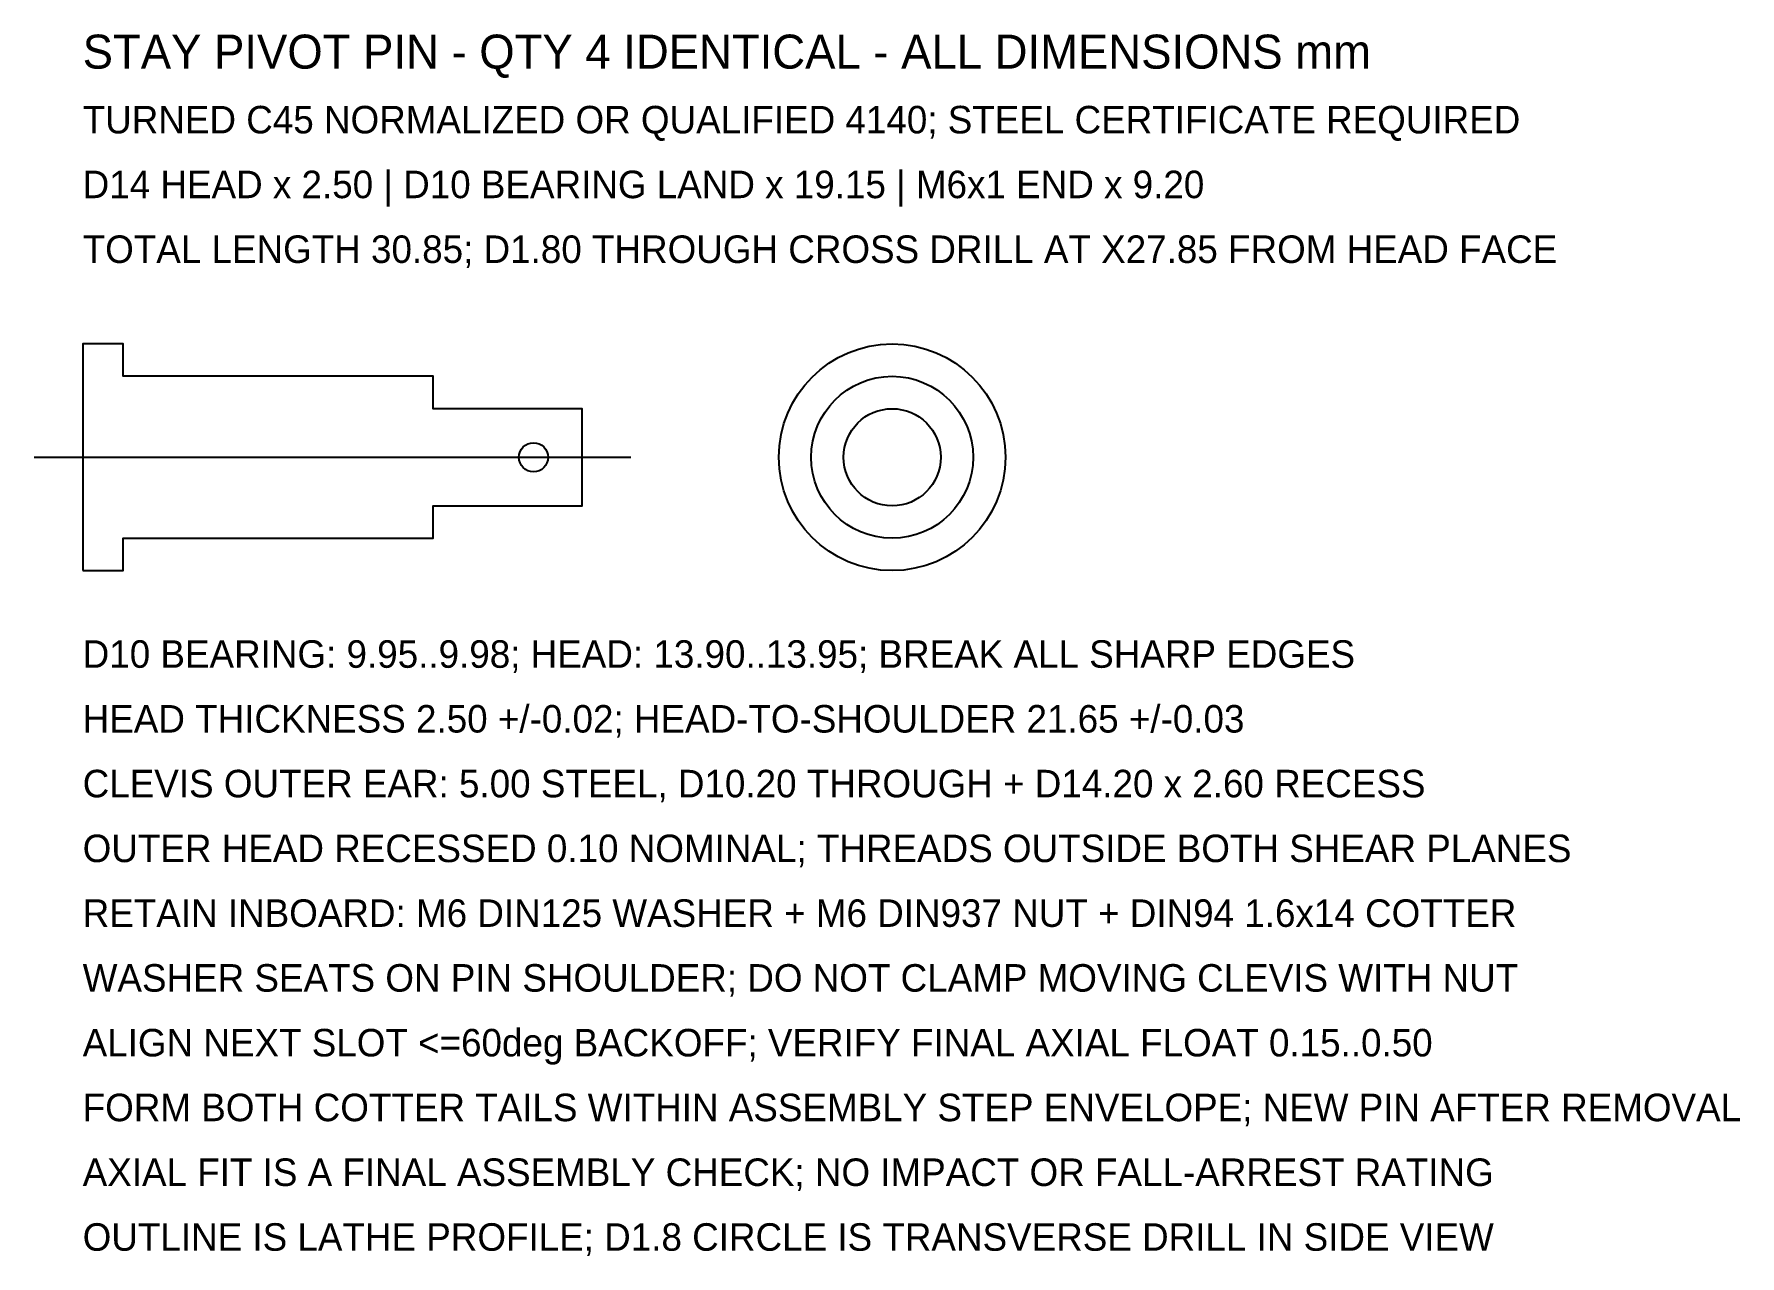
# Model space of a CAD drawing. Header units: millimetres. Extents: x -3 to 102, y -49 to 26.
import ezdxf

# ---------------------------------------------------------------- set-up
doc = ezdxf.new("R2010")
doc.units = ezdxf.units.MM
for name, color, linetype in [('CROSS_DRILL', 1, 'Continuous'), ('NOTES', 7, 'Continuous'), ('REFERENCE', 8, 'Continuous'), ('TURNED_PROFILE', 7, 'Continuous')]:
    doc.layers.add(name, color=color, linetype=linetype)

msp = doc.modelspace()

# ---------------------------------------------------------------- linework, layer by layer
at = {"layer": 'CROSS_DRILL'}
msp.add_circle((27.85, 0), 0.9, dxfattribs=at)
at = {"layer": 'REFERENCE'}
msp.add_line((-3, 0), (33.85, 0), dxfattribs=at)
for radius in [7, 5, 3]:
    msp.add_circle((50, 0), radius, dxfattribs=at)
at = {"layer": 'TURNED_PROFILE'}
msp.add_lwpolyline([(0, -7), (2.5, -7), (2.5, -5), (21.65, -5), (21.65, -3), (30.85, -3), (30.85, 3), (21.65, 3), (21.65, 5), (2.5, 5), (2.5, 7), (0, 7)], close=True, dxfattribs=at)

# ---------------------------------------------------------------- texts
at = {"layer": 'NOTES'}
for s, height, p in [('STAY PIVOT PIN - QTY 4 IDENTICAL - ALL DIMENSIONS mm', 2.1, (0, 24)), ('TURNED C45 NORMALIZED OR QUALIFIED 4140; STEEL CERTIFICATE REQUIRED', 1.7, (0, 20)), ('D14 HEAD x 2.50 | D10 BEARING LAND x 19.15 | M6x1 END x 9.20', 1.7, (0, 16)), ('TOTAL LENGTH 30.85; D1.80 THROUGH CROSS DRILL AT X27.85 FROM HEAD FACE', 1.7, (0, 12)), ('D10 BEARING: 9.95..9.98; HEAD: 13.90..13.95; BREAK ALL SHARP EDGES', 1.7, (0, -13)), ('HEAD THICKNESS 2.50 +/-0.02; HEAD-TO-SHOULDER 21.65 +/-0.03', 1.7, (0, -17)), ('CLEVIS OUTER EAR: 5.00 STEEL, D10.20 THROUGH + D14.20 x 2.60 RECESS', 1.7, (0, -21)), ('OUTER HEAD RECESSED 0.10 NOMINAL; THREADS OUTSIDE BOTH SHEAR PLANES', 1.7, (0, -25)), ('RETAIN INBOARD: M6 DIN125 WASHER + M6 DIN937 NUT + DIN94 1.6x14 COTTER', 1.7, (0, -29)), ('WASHER SEATS ON PIN SHOULDER; DO NOT CLAMP MOVING CLEVIS WITH NUT', 1.7, (0, -33)), ('ALIGN NEXT SLOT <=60deg BACKOFF; VERIFY FINAL AXIAL FLOAT 0.15..0.50', 1.7, (0, -37)), ('FORM BOTH COTTER TAILS WITHIN ASSEMBLY STEP ENVELOPE; NEW PIN AFTER REMOVAL', 1.7, (0, -41)), ('AXIAL FIT IS A FINAL ASSEMBLY CHECK; NO IMPACT OR FALL-ARREST RATING', 1.7, (0, -45)), ('OUTLINE IS LATHE PROFILE; D1.8 CIRCLE IS TRANSVERSE DRILL IN SIDE VIEW', 1.7, (0, -49))]:
    msp.add_text(s, height=height, dxfattribs=at).set_placement(p)

doc.saveas('drawing.dxf')
